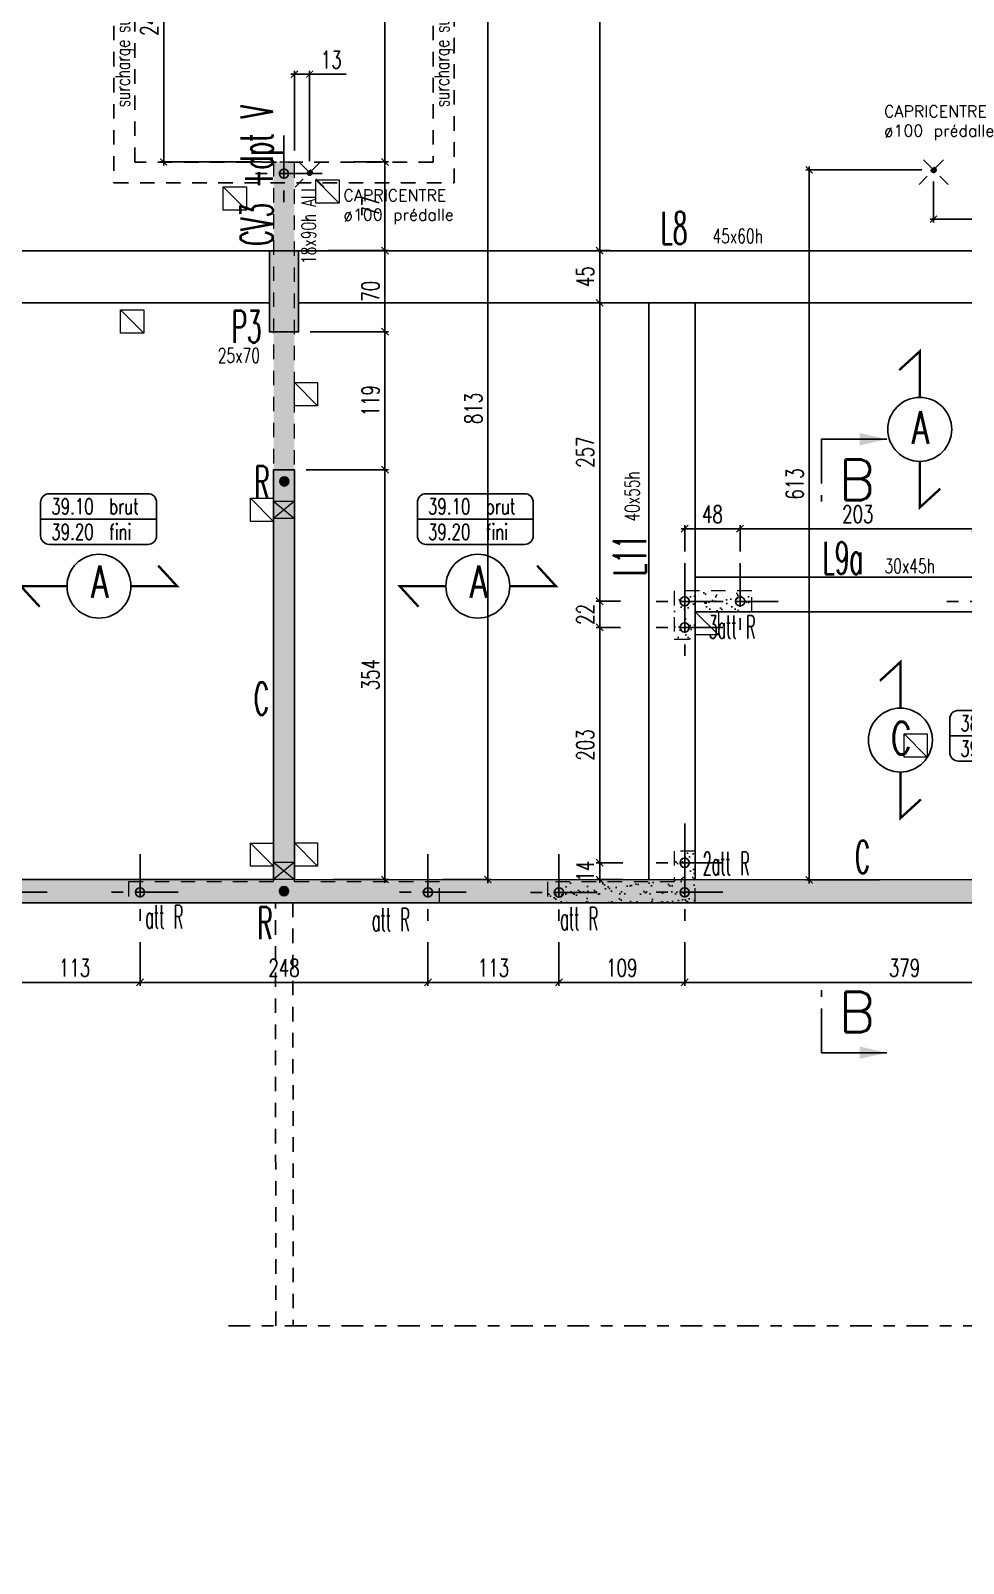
# Model space of a CAD drawing. Extents: x 308 to 787, y -199 to -146.
# Drawn here: x 329.46 to 337.51, y -183.37 to -170.14 of the extents above; entities that cross this region are included whole.
import ezdxf
from ezdxf.enums import TextEntityAlignment as Align

# ---------------------------------------------------------------- set-up
doc = ezdxf.new("R2010")
doc.units = 0
doc.header["$LTSCALE"] = 0.5
doc.header["$MEASUREMENT"] = 0
for name, pattern in [('AXES2', [1.125, 0.75, -0.125, 0.125, -0.125]), ('CACHE', [0.375, 0.25, -0.125]), ('CONTINU', [0]), ('DISCONTINU2', [0.375, 0.25, -0.125])]:
    doc.linetypes.add(name, pattern=pattern)
doc.layers.get('0').update_dxf_attribs({"linetype": 'CONTINUOUS'})
doc.layers.get('DEFPOINTS').update_dxf_attribs({"linetype": 'CONTINUOUS'})
doc.layers.add('00 - RESERVATIONS SPEC Plombier', color=90, linetype='CONTINUOUS', lineweight=20)
for name, color, linetype in [('1_AJSA_vue2', 13, 'CONTINUOUS'), ('_ SERTI RESERVATION', 210, 'CACHE'), ('AXES', 6, 'AXES2'), ('COTATION', 7, 'CONTINUOUS'), ('ELFOATTR', 7, 'CONTINUOUS'), ('HABILLAGE', 7, 'CONTINUOUS'), ('MURS', 3, 'CONTINUOUS'), ('PLANCHER', 7, 'CONTINUOUS'), ('POCHAGE', 254, 'CONTINUOUS'), ('POTEAUX', 1, 'CONTINUOUS'), ('POUTRES', 2, 'CONTINUOUS'), ('RAID', 1, 'CONTINUOUS'), ('RDC', 7, 'DISCONTINU2'), ('REP-COUPES', 5, 'CONTINUOUS'), ('REPERAGE', 4, 'CONTINUOUS'), ('REPERE-CHAI', 4, 'CONTINUOUS'), ('REPERE-POT', 4, 'CONTINUOUS'), ('REPERE-POUT', 4, 'CONTINUOUS'), ('REPERE-RAID', 4, 'CONTINUOUS'), ('TPFI cloisonsSAAD', 4, 'CONTINUOUS')]:
    doc.layers.add(name, color=color, linetype=linetype)
doc.styles.add('ROMANS8', font='romans.shx', dxfattribs={"width": 0.7})
doc.styles.get("Standard").update_dxf_attribs({"font": 'txt.shx'})
doc.dimstyles.new('COT50 cm', dxfattribs={"dimtxt": 0.15, "dimasz": 0.06, "dimexe": 0.03, "dimexo": 0.1, "dimgap": 0.05, "dimtad": 1, "dimdec": 0, "dimlfac": 100, "dimzin": 0, "dimdsep": 46, "dimtxsty": 'ROMANS8', "dimblk1": 'OBLIQUE', "dimblk2": 'OBLIQUE', "dimsah": 1, "dimcen": 0.03, "dimdle": 0.03, "dimclrt": 1, "dimadec": 0, "dimazin": 0, "dimtfac": 1, "dimtdec": 0, "dimtmove": 0, "dimatfit": 3, "dimfxl": 0, "dimtolj": 1, "dimtzin": 0, "dimlwd": -1, "dimlwe": -1, "dimarcsym": 0})
pattern_1 = [(37.5, (-513.79323, 160.44126), (-0.004409535, 0.134877664), [0, -0.1064, 0, -0.119, 0, -0.11375]), (7.5, (-513.79323, 160.44126), (0.12388437, 0.197550225), [0, -0.0574, 0, -0.0959, 0, -0.03675]), (327.5, (-513.87933, 160.44126), (0.21798993, 0.000396134), [0, -0.035, 0, -0.126, 0, -0.1645]), (317.5, (-513.87933, 160.44126), (0.21042886, 0.06143729), [0, -0.0175, 0, -0.0826, 0, -0.0945])]

# ---------------------------------------------------------------- blocks, each defined once
blk = doc.blocks.new('139')
at = {"layer": 'HABILLAGE', "color": 7}
blk.add_line((-0.665, 0), (0.665, 0), dxfattribs=at)
at = {"layer": 'HABILLAGE'}
blk.add_lwpolyline([(-0.565, -0.291), (0.565, -0.291, 0.414214), (0.665, -0.191), (0.665, 0.191, 0.414214), (0.565, 0.291), (-0.565, 0.291, 0.414214), (-0.665, 0.191), (-0.665, -0.191, 0.414214)], format="xyb", close=True, dxfattribs=at)
at = {"layer": 'HABILLAGE', "color": 1, "width": 0.7}
for s, p in [('brut', (0.121, 0.054)), ('fini', (0.121, -0.237))]:
    blk.add_text(s, height=0.18, dxfattribs=at).set_placement(p)
for tag, p in [('NIVBRUT', (-0.543, 0.054)), ('NIVFINI', (-0.543, -0.237))]:
    blk.add_attdef(tag, p, '', height=0.18, dxfattribs=at)
blk = doc.blocks.new('_Oblique')
at = {"layer": 'COTATION', "color": 0, "lineweight": -2}
blk.add_line((-0.5, -0.5), (0.5, 0.5), dxfattribs=at)
blk = doc.blocks.new('*D188')
at = {"layer": 'COTATION', "color": 0, "transparency": 16777216}
for p, q in [((331.836, -173.931), (332.547, -173.931)), ((332.517, -177.496), (332.517, -173.901)), ((332.069, -177.466), (332.547, -177.466))]:
    blk.add_line(p, q, dxfattribs=at)
at = {"layer": 'DEFPOINTS', "color": 0, "transparency": 16777216}
for p in [(331.736, -173.931), (332.517, -173.931), (331.969, -177.466)]:
    blk.add_point(p, dxfattribs=at)
at = {"layer": 'COTATION', "color": 0, "transparency": 16777216, "xscale": 0.06, "yscale": 0.06, "zscale": 0.06}
for p, rotation in [((332.517, -173.931), 90), ((332.517, -177.466), 270)]:
    blk.add_blockref('_Oblique', p, dxfattribs=dict(at, rotation=rotation))
at = {"layer": 'COTATION', "color": 1, "transparency": 16777216, "insert": (332.392, -175.699), "char_height": 0.15, "attachment_point": 5, "rotation": 90, "style": 'ROMANS8'}
blk.add_mtext('\\A1;354', dxfattribs=at)
blk = doc.blocks.new('*D189')
at = {"layer": 'COTATION', "color": 0, "transparency": 16777216}
for p, q in [((331.871, -172.741), (332.547, -172.741)), ((332.517, -173.961), (332.517, -172.711)), ((331.836, -173.931), (332.547, -173.931))]:
    blk.add_line(p, q, dxfattribs=at)
at = {"layer": 'DEFPOINTS', "color": 0, "transparency": 16777216}
for p in [(331.771, -172.741), (332.517, -172.741), (331.736, -173.931)]:
    blk.add_point(p, dxfattribs=at)
at = {"layer": 'COTATION', "color": 0, "transparency": 16777216, "xscale": 0.06, "yscale": 0.06, "zscale": 0.06}
for p, rotation in [((332.517, -172.741), 90), ((332.517, -173.931), 270)]:
    blk.add_blockref('_Oblique', p, dxfattribs=dict(at, rotation=rotation))
at = {"layer": 'COTATION', "color": 1, "transparency": 16777216, "insert": (332.392, -173.336), "char_height": 0.15, "attachment_point": 5, "rotation": 90, "style": 'ROMANS8'}
blk.add_mtext('\\A1;119', dxfattribs=at)
blk = doc.blocks.new('*D190')
at = {"layer": 'COTATION', "color": 0, "transparency": 16777216}
for p, q in [((332.517, -172.771), (332.517, -172.011)), ((332.026, -172.041), (332.547, -172.041)), ((331.871, -172.741), (332.547, -172.741))]:
    blk.add_line(p, q, dxfattribs=at)
at = {"layer": 'DEFPOINTS', "color": 0, "transparency": 16777216}
for p in [(331.926, -172.041), (332.517, -172.041), (331.771, -172.741)]:
    blk.add_point(p, dxfattribs=at)
at = {"layer": 'COTATION', "color": 0, "transparency": 16777216, "xscale": 0.06, "yscale": 0.06, "zscale": 0.06}
for p, rotation in [((332.517, -172.041), 90), ((332.517, -172.741), 270)]:
    blk.add_blockref('_Oblique', p, dxfattribs=dict(at, rotation=rotation))
at = {"layer": 'COTATION', "color": 1, "transparency": 16777216, "insert": (332.392, -172.391), "char_height": 0.15, "attachment_point": 5, "rotation": 90, "style": 'ROMANS8'}
blk.add_mtext('\\A1;70', dxfattribs=at)
blk = doc.blocks.new('*D191')
at = {"layer": 'COTATION', "color": 0, "transparency": 16777216}
for p, q in [((332.249, -171.276), (332.547, -171.276)), ((332.517, -172.071), (332.517, -171.246)), ((332.026, -172.041), (332.547, -172.041))]:
    blk.add_line(p, q, dxfattribs=at)
at = {"layer": 'DEFPOINTS', "color": 0, "transparency": 16777216}
for p in [(332.149, -171.276), (332.517, -171.276), (331.926, -172.041)]:
    blk.add_point(p, dxfattribs=at)
at = {"layer": 'COTATION', "color": 0, "transparency": 16777216, "xscale": 0.06, "yscale": 0.06, "zscale": 0.06}
for p, rotation in [((332.517, -171.276), 90), ((332.517, -172.041), 270)]:
    blk.add_blockref('_Oblique', p, dxfattribs=dict(at, rotation=rotation))
at = {"layer": 'COTATION', "color": 1, "transparency": 16777216, "insert": (332.392, -171.659), "char_height": 0.15, "attachment_point": 5, "rotation": 90, "style": 'ROMANS8'}
blk.add_mtext('\\A1;77', dxfattribs=at)
blk = doc.blocks.new('*D192')
at = {"layer": 'COTATION', "color": 0, "transparency": 16777216}
for p, q in [((331.867, -166.141), (332.547, -166.141)), ((332.517, -171.306), (332.517, -166.111)), ((332.249, -171.276), (332.547, -171.276))]:
    blk.add_line(p, q, dxfattribs=at)
at = {"layer": 'DEFPOINTS', "color": 0, "transparency": 16777216}
for p in [(331.767, -166.141), (332.517, -166.141), (332.149, -171.276)]:
    blk.add_point(p, dxfattribs=at)
at = {"layer": 'COTATION', "color": 0, "transparency": 16777216, "xscale": 0.06, "yscale": 0.06, "zscale": 0.06}
for p, rotation in [((332.517, -166.141), 90), ((332.517, -171.276), 270)]:
    blk.add_blockref('_Oblique', p, dxfattribs=dict(at, rotation=rotation))
at = {"layer": 'COTATION', "color": 1, "transparency": 16777216, "insert": (332.392, -168.709), "char_height": 0.15, "attachment_point": 5, "rotation": 90, "style": 'ROMANS8'}
blk.add_mtext('\\A1;513', dxfattribs=at)
blk = doc.blocks.new('*D193')
at = {"layer": 'COTATION', "color": 0, "transparency": 16777216}
for p, q in [((334.37, -177.496), (334.37, -177.291)), ((334.569, -177.321), (334.34, -177.321)), ((334.569, -177.466), (334.34, -177.466))]:
    blk.add_line(p, q, dxfattribs=at)
at = {"layer": 'DEFPOINTS', "color": 0, "transparency": 16777216}
for p in [(334.37, -177.321), (334.669, -177.321), (334.669, -177.466)]:
    blk.add_point(p, dxfattribs=at)
at = {"layer": 'COTATION', "color": 0, "transparency": 16777216, "xscale": 0.06, "yscale": 0.06, "zscale": 0.06}
for p, rotation in [((334.37, -177.321), 90), ((334.37, -177.466), 270)]:
    blk.add_blockref('_Oblique', p, dxfattribs=dict(at, rotation=rotation))
at = {"layer": 'COTATION', "color": 1, "transparency": 16777216, "insert": (334.245, -177.394), "char_height": 0.15, "attachment_point": 5, "rotation": 90, "style": 'ROMANS8'}
blk.add_mtext('\\A1;14', dxfattribs=at)
blk = doc.blocks.new('*D194')
at = {"layer": 'COTATION', "color": 0, "transparency": 16777216}
for p, q in [((334.549, -175.291), (334.34, -175.291)), ((334.37, -177.351), (334.37, -175.261)), ((334.569, -177.321), (334.34, -177.321))]:
    blk.add_line(p, q, dxfattribs=at)
at = {"layer": 'DEFPOINTS', "color": 0, "transparency": 16777216}
for p in [(334.37, -175.291), (334.649, -175.291), (334.669, -177.321)]:
    blk.add_point(p, dxfattribs=at)
at = {"layer": 'COTATION', "color": 0, "transparency": 16777216, "xscale": 0.06, "yscale": 0.06, "zscale": 0.06}
for p, rotation in [((334.37, -175.291), 90), ((334.37, -177.321), 270)]:
    blk.add_blockref('_Oblique', p, dxfattribs=dict(at, rotation=rotation))
at = {"layer": 'COTATION', "color": 1, "transparency": 16777216, "insert": (334.245, -176.306), "char_height": 0.15, "attachment_point": 5, "rotation": 90, "style": 'ROMANS8'}
blk.add_mtext('\\A1;203', dxfattribs=at)
blk = doc.blocks.new('*D195')
at = {"layer": 'COTATION', "color": 0, "transparency": 16777216}
for p, q in [((334.37, -175.321), (334.37, -175.036)), ((334.55, -175.066), (334.34, -175.066)), ((334.549, -175.291), (334.34, -175.291))]:
    blk.add_line(p, q, dxfattribs=at)
at = {"layer": 'DEFPOINTS', "color": 0, "transparency": 16777216}
for p in [(334.37, -175.066), (334.65, -175.066), (334.649, -175.291)]:
    blk.add_point(p, dxfattribs=at)
at = {"layer": 'COTATION', "color": 0, "transparency": 16777216, "xscale": 0.06, "yscale": 0.06, "zscale": 0.06}
for p, rotation in [((334.37, -175.066), 90), ((334.37, -175.291), 270)]:
    blk.add_blockref('_Oblique', p, dxfattribs=dict(at, rotation=rotation))
at = {"layer": 'COTATION', "color": 1, "transparency": 16777216, "insert": (334.245, -175.179), "char_height": 0.15, "attachment_point": 5, "rotation": 90, "style": 'ROMANS8'}
blk.add_mtext('\\A1;22', dxfattribs=at)
blk = doc.blocks.new('*D196')
at = {"layer": 'COTATION', "color": 0, "transparency": 16777216}
for p, q in [((334.456, -172.491), (334.34, -172.491)), ((334.37, -175.096), (334.37, -172.461)), ((334.55, -175.066), (334.34, -175.066))]:
    blk.add_line(p, q, dxfattribs=at)
at = {"layer": 'DEFPOINTS', "color": 0, "transparency": 16777216}
for p in [(334.37, -172.491), (334.556, -172.491), (334.65, -175.066)]:
    blk.add_point(p, dxfattribs=at)
at = {"layer": 'COTATION', "color": 0, "transparency": 16777216, "xscale": 0.06, "yscale": 0.06, "zscale": 0.06}
for p, rotation in [((334.37, -172.491), 90), ((334.37, -175.066), 270)]:
    blk.add_blockref('_Oblique', p, dxfattribs=dict(at, rotation=rotation))
at = {"layer": 'COTATION', "color": 1, "transparency": 16777216, "insert": (334.245, -173.779), "char_height": 0.15, "attachment_point": 5, "rotation": 90, "style": 'ROMANS8'}
blk.add_mtext('\\A1;257', dxfattribs=at)
blk = doc.blocks.new('*D197')
at = {"layer": 'COTATION', "color": 0, "transparency": 16777216}
for p, q in [((334.37, -172.521), (334.37, -172.011)), ((334.456, -172.041), (334.34, -172.041)), ((334.456, -172.491), (334.34, -172.491))]:
    blk.add_line(p, q, dxfattribs=at)
at = {"layer": 'DEFPOINTS', "color": 0, "transparency": 16777216}
for p in [(334.37, -172.041), (334.556, -172.041), (334.556, -172.491)]:
    blk.add_point(p, dxfattribs=at)
at = {"layer": 'COTATION', "color": 0, "transparency": 16777216, "xscale": 0.06, "yscale": 0.06, "zscale": 0.06}
for p, rotation in [((334.37, -172.041), 90), ((334.37, -172.491), 270)]:
    blk.add_blockref('_Oblique', p, dxfattribs=dict(at, rotation=rotation))
at = {"layer": 'COTATION', "color": 1, "transparency": 16777216, "insert": (334.245, -172.266), "char_height": 0.15, "attachment_point": 5, "rotation": 90, "style": 'ROMANS8'}
blk.add_mtext('\\A1;45', dxfattribs=at)
blk = doc.blocks.new('*D198')
at = {"layer": 'COTATION', "color": 0, "transparency": 16777216}
for p, q in [((334.635, -166.141), (334.34, -166.141)), ((334.37, -172.071), (334.37, -166.111)), ((334.456, -172.041), (334.34, -172.041))]:
    blk.add_line(p, q, dxfattribs=at)
at = {"layer": 'DEFPOINTS', "color": 0, "transparency": 16777216}
for p in [(334.37, -166.141), (334.735, -166.141), (334.556, -172.041)]:
    blk.add_point(p, dxfattribs=at)
at = {"layer": 'COTATION', "color": 0, "transparency": 16777216, "xscale": 0.06, "yscale": 0.06, "zscale": 0.06}
for p, rotation in [((334.37, -166.141), 90), ((334.37, -172.041), 270)]:
    blk.add_blockref('_Oblique', p, dxfattribs=dict(at, rotation=rotation))
at = {"layer": 'COTATION', "color": 1, "transparency": 16777216, "insert": (334.245, -169.091), "char_height": 0.15, "attachment_point": 5, "rotation": 90, "style": 'ROMANS8'}
blk.add_mtext('\\A1;590', dxfattribs=at)
blk = doc.blocks.new('*D202')
at = {"layer": 'COTATION', "color": 0, "transparency": 16777216}
for p, q in [((335.073, -174.44), (335.611, -174.44)), ((335.103, -174.637), (335.103, -174.41)), ((335.581, -174.637), (335.581, -174.41))]:
    blk.add_line(p, q, dxfattribs=at)
at = {"layer": 'DEFPOINTS', "color": 0, "transparency": 16777216}
for p in [(335.581, -174.44), (335.103, -174.737), (335.581, -174.737)]:
    blk.add_point(p, dxfattribs=at)
at = {"layer": 'COTATION', "color": 0, "transparency": 16777216, "xscale": 0.06, "yscale": 0.06, "zscale": 0.06, "rotation": 180}
blk.add_blockref('_Oblique', (335.103, -174.44), dxfattribs=at)
at = {"layer": 'COTATION', "color": 0, "transparency": 16777216, "xscale": 0.06, "yscale": 0.06, "zscale": 0.06}
blk.add_blockref('_Oblique', (335.581, -174.44), dxfattribs=at)
at = {"layer": 'COTATION', "color": 1, "transparency": 16777216, "insert": (335.342, -174.315), "char_height": 0.15, "attachment_point": 5, "style": 'ROMANS8'}
blk.add_mtext('\\A1;48', dxfattribs=at)
blk = doc.blocks.new('*D203')
at = {"layer": 'COTATION', "color": 0, "transparency": 16777216}
for p, q in [((335.551, -174.44), (337.641, -174.44)), ((335.581, -174.637), (335.581, -174.41)), ((337.611, -174.637), (337.611, -174.41))]:
    blk.add_line(p, q, dxfattribs=at)
at = {"layer": 'DEFPOINTS', "color": 0, "transparency": 16777216}
for p in [(337.611, -174.44), (335.581, -174.737), (337.611, -174.737)]:
    blk.add_point(p, dxfattribs=at)
at = {"layer": 'COTATION', "color": 0, "transparency": 16777216, "xscale": 0.06, "yscale": 0.06, "zscale": 0.06, "rotation": 180}
blk.add_blockref('_Oblique', (335.581, -174.44), dxfattribs=at)
at = {"layer": 'COTATION', "color": 0, "transparency": 16777216, "xscale": 0.06, "yscale": 0.06, "zscale": 0.06}
blk.add_blockref('_Oblique', (337.611, -174.44), dxfattribs=at)
at = {"layer": 'COTATION', "color": 1, "transparency": 16777216, "insert": (336.596, -174.315), "char_height": 0.15, "attachment_point": 5, "style": 'ROMANS8'}
blk.add_mtext('\\A1;203', dxfattribs=at)
blk = doc.blocks.new('*D618')
at = {"layer": 'COTATION', "color": 0, "transparency": 16777216}
for p, q in [((329.274, -178.005), (329.274, -178.383)), ((330.404, -178.005), (330.404, -178.383)), ((329.244, -178.353), (330.434, -178.353))]:
    blk.add_line(p, q, dxfattribs=at)
at = {"layer": 'DEFPOINTS', "color": 0, "transparency": 16777216}
for p in [(329.274, -177.905), (330.404, -177.905), (330.404, -178.353)]:
    blk.add_point(p, dxfattribs=at)
at = {"layer": 'COTATION', "color": 0, "transparency": 16777216, "xscale": 0.06, "yscale": 0.06, "zscale": 0.06, "rotation": 180}
blk.add_blockref('_Oblique', (329.274, -178.353), dxfattribs=at)
at = {"layer": 'COTATION', "color": 0, "transparency": 16777216, "xscale": 0.06, "yscale": 0.06, "zscale": 0.06}
blk.add_blockref('_Oblique', (330.404, -178.353), dxfattribs=at)
at = {"layer": 'COTATION', "color": 1, "transparency": 16777216, "insert": (329.839, -178.228), "char_height": 0.15, "attachment_point": 5, "style": 'ROMANS8'}
blk.add_mtext('\\A1;113', dxfattribs=at)
blk = doc.blocks.new('*D619')
at = {"layer": 'COTATION', "color": 0, "transparency": 16777216}
for p, q in [((330.404, -178.005), (330.404, -178.383)), ((332.888, -178.005), (332.888, -178.383)), ((330.374, -178.353), (332.918, -178.353))]:
    blk.add_line(p, q, dxfattribs=at)
at = {"layer": 'DEFPOINTS', "color": 0, "transparency": 16777216}
for p in [(330.404, -177.905), (332.888, -177.905), (332.888, -178.353)]:
    blk.add_point(p, dxfattribs=at)
at = {"layer": 'COTATION', "color": 0, "transparency": 16777216, "xscale": 0.06, "yscale": 0.06, "zscale": 0.06, "rotation": 180}
blk.add_blockref('_Oblique', (330.404, -178.353), dxfattribs=at)
at = {"layer": 'COTATION', "color": 0, "transparency": 16777216, "xscale": 0.06, "yscale": 0.06, "zscale": 0.06}
blk.add_blockref('_Oblique', (332.888, -178.353), dxfattribs=at)
at = {"layer": 'COTATION', "color": 1, "transparency": 16777216, "insert": (331.646, -178.228), "char_height": 0.15, "attachment_point": 5, "style": 'ROMANS8'}
blk.add_mtext('\\A1;248', dxfattribs=at)
blk = doc.blocks.new('*D620')
at = {"layer": 'COTATION', "color": 0, "transparency": 16777216}
for p, q in [((332.888, -178.005), (332.888, -178.383)), ((334.018, -178.005), (334.018, -178.383)), ((332.858, -178.353), (334.048, -178.353))]:
    blk.add_line(p, q, dxfattribs=at)
at = {"layer": 'DEFPOINTS', "color": 0, "transparency": 16777216}
for p in [(332.888, -177.905), (334.018, -177.905), (334.018, -178.353)]:
    blk.add_point(p, dxfattribs=at)
at = {"layer": 'COTATION', "color": 0, "transparency": 16777216, "xscale": 0.06, "yscale": 0.06, "zscale": 0.06, "rotation": 180}
blk.add_blockref('_Oblique', (332.888, -178.353), dxfattribs=at)
at = {"layer": 'COTATION', "color": 0, "transparency": 16777216, "xscale": 0.06, "yscale": 0.06, "zscale": 0.06}
blk.add_blockref('_Oblique', (334.018, -178.353), dxfattribs=at)
at = {"layer": 'COTATION', "color": 1, "transparency": 16777216, "insert": (333.453, -178.228), "char_height": 0.15, "attachment_point": 5, "style": 'ROMANS8'}
blk.add_mtext('\\A1;113', dxfattribs=at)
blk = doc.blocks.new('*D621')
at = {"layer": 'COTATION', "color": 0, "transparency": 16777216}
for p, q in [((334.018, -178.005), (334.018, -178.383)), ((335.103, -178.005), (335.103, -178.383)), ((333.988, -178.353), (335.133, -178.353))]:
    blk.add_line(p, q, dxfattribs=at)
at = {"layer": 'DEFPOINTS', "color": 0, "transparency": 16777216}
for p in [(334.018, -177.905), (335.103, -177.905), (335.103, -178.353)]:
    blk.add_point(p, dxfattribs=at)
at = {"layer": 'COTATION', "color": 0, "transparency": 16777216, "xscale": 0.06, "yscale": 0.06, "zscale": 0.06, "rotation": 180}
blk.add_blockref('_Oblique', (334.018, -178.353), dxfattribs=at)
at = {"layer": 'COTATION', "color": 0, "transparency": 16777216, "xscale": 0.06, "yscale": 0.06, "zscale": 0.06}
blk.add_blockref('_Oblique', (335.103, -178.353), dxfattribs=at)
at = {"layer": 'COTATION', "color": 1, "transparency": 16777216, "insert": (334.56, -178.228), "char_height": 0.15, "attachment_point": 5, "style": 'ROMANS8'}
blk.add_mtext('\\A1;109', dxfattribs=at)
blk = doc.blocks.new('*D622')
at = {"layer": 'COTATION', "color": 0, "transparency": 16777216}
for p, q in [((338.896, -177.766), (338.896, -178.383)), ((335.103, -178.005), (335.103, -178.383)), ((335.073, -178.353), (338.926, -178.353))]:
    blk.add_line(p, q, dxfattribs=at)
at = {"layer": 'DEFPOINTS', "color": 0, "transparency": 16777216}
for p in [(338.896, -177.666), (335.103, -177.905), (338.896, -178.353)]:
    blk.add_point(p, dxfattribs=at)
at = {"layer": 'COTATION', "color": 0, "transparency": 16777216, "xscale": 0.06, "yscale": 0.06, "zscale": 0.06, "rotation": 180}
blk.add_blockref('_Oblique', (335.103, -178.353), dxfattribs=at)
at = {"layer": 'COTATION', "color": 0, "transparency": 16777216, "xscale": 0.06, "yscale": 0.06, "zscale": 0.06}
blk.add_blockref('_Oblique', (338.896, -178.353), dxfattribs=at)
at = {"layer": 'COTATION', "color": 1, "transparency": 16777216, "insert": (336.999, -178.228), "char_height": 0.15, "attachment_point": 5, "style": 'ROMANS8'}
blk.add_mtext('\\A1;379', dxfattribs=at)
blk = doc.blocks.new('A$C6B096A38')
at = {"layer": 'POCHAGE'}
h = blk.add_hatch(dxfattribs=at)
h.set_pattern_fill('AR-SAND', color=0, scale=0.07)
h.set_pattern_definition(pattern_1)
h.paths.add_polyline_path([(-13.108, -17.045), (-14.36, -17.045), (-14.36, -10.835), (-14.54, -10.835), (-14.54, -17.045), (-15.792, -17.045), (-15.792, -17.225), (-13.108, -17.225)])
h = blk.add_hatch(dxfattribs=at)
h.set_pattern_fill('AR-SAND', color=0, scale=0.07)
h.set_pattern_definition(pattern_1)
h.paths.add_polyline_path([(-10.415, -14.535), (-11.083, -14.535), (-11.083, -14.95), (-10.903, -14.95), (-10.903, -14.715), (-10.415, -14.715)])
h = blk.add_hatch(dxfattribs=at)
h.set_pattern_fill('AR-SAND', color=0, scale=0.07)
h.set_pattern_definition(pattern_1)
h.paths.add_polyline_path([(-10.903, -16.78), (-11.083, -16.78), (-11.083, -17.046), (-12.178, -17.046), (-12.178, -17.225), (-10.903, -17.225)])
at = {"layer": 'AXES', "color": 1}
for p, q in [((-14.45, -10.606), (-14.45, -11.264)), ((-14.121, -10.935), (-14.779, -10.935)), ((-10.993, -14.296), (-10.993, -14.954)), ((-10.515, -14.296), (-10.515, -14.954)), ((-10.993, -14.521), (-10.993, -15.179)), ((-10.664, -14.625), (-11.322, -14.625)), ((-10.186, -14.625), (-10.844, -14.625)), ((-8.156, -14.625), (-8.814, -14.625)), ((-10.664, -14.85), (-11.322, -14.85)), ((-10.993, -16.541), (-10.993, -17.199)), ((-15.692, -16.806), (-15.692, -17.464)), ((-13.208, -16.806), (-13.208, -17.464)), ((-12.078, -16.807), (-12.078, -17.465)), ((-10.664, -16.88), (-11.322, -16.88)), ((-10.993, -16.806), (-10.993, -17.464)), ((-16.493, -17.135), (-17.151, -17.135)), ((-15.363, -17.135), (-16.021, -17.135)), ((-12.879, -17.135), (-13.537, -17.135)), ((-11.749, -17.136), (-12.407, -17.136)), ((-10.664, -17.135), (-11.322, -17.135))]:
    blk.add_line(p, q, dxfattribs=at)
at = {"layer": 'RAID'}
for centre in [(-14.45, -10.935), (-10.993, -14.625), (-10.515, -14.625), (-10.993, -14.85), (-10.993, -16.88), (-15.692, -17.135), (-13.208, -17.135), (-12.078, -17.136), (-10.993, -17.135)]:
    blk.add_circle(centre, 0.04, dxfattribs=at)
at = {"layer": 'RDC', "linetype": 'CACHE', "lineweight": 15}
for points in [[(-14.54, -17.045), (-15.792, -17.045), (-15.792, -17.225), (-13.108, -17.225), (-13.108, -17.045), (-14.36, -17.045), (-14.36, -10.835), (-14.54, -10.835)], [(-11.083, -14.535), (-11.083, -14.95), (-10.903, -14.95), (-10.903, -14.715), (-10.415, -14.715), (-10.415, -14.535)], [(-11.083, -17.046), (-12.178, -17.046), (-12.178, -17.225), (-10.903, -17.225), (-10.903, -16.78), (-11.083, -16.78)]]:
    blk.add_lwpolyline(points, close=True, dxfattribs=at)
blk = doc.blocks.new('Ldouille')
h = blk.add_hatch(color=256)
h.dxf.hatch_style = 1
h.paths.add_polyline_path([(8.8, 0, 1), (-8.8, 0, 1)])
for p, q in [((-50, 50), (50, -50)), ((50, 50), (-50, -50))]:
    blk.add_line(p, q)
blk.add_circle((0, 0), 8.82)
at = {"layer": 'ELFOATTR', "flags": 11}
for tag, p in [('LUM', (45.3, -4.4, 0)), ('NOM', (45.3, -21.2, 0))]:
    blk.add_attdef(tag, p, '', height=10, dxfattribs=at)
blk = doc.blocks.new('_ArchTick')
at = {"color": 0, "linetype": 'ByBlock', "const_width": 0.15}
blk.add_lwpolyline([(-0.5, -0.5), (0.5, 0.5)], dxfattribs=at)
blk = doc.blocks.new('*D1035')
at = {"layer": '_ SERTI RESERVATION', "color": 0, "linetype": 'CONTINU', "transparency": 16777216}
for p, q in [((331.706, -170.519), (331.867, -170.519)), ((331.736, -171.176), (331.736, -170.489)), ((331.867, -171.268), (331.867, -170.489)), ((331.867, -170.519), (332.182, -170.519))]:
    blk.add_line(p, q, dxfattribs=at)
at = {"layer": 'DEFPOINTS', "color": 0, "linetype": 'CONTINU', "transparency": 16777216}
for p in [(331.867, -170.519), (331.736, -171.276), (331.867, -171.368)]:
    blk.add_point(p, dxfattribs=at)
at = {"layer": '_ SERTI RESERVATION', "color": 0, "linetype": 'CONTINU', "transparency": 16777216, "xscale": 0.06, "yscale": 0.06, "zscale": 0.06, "rotation": 180}
blk.add_blockref('_ArchTick', (331.736, -170.519), dxfattribs=at)
at = {"layer": '_ SERTI RESERVATION', "color": 0, "linetype": 'CONTINU', "transparency": 16777216, "xscale": 0.06, "yscale": 0.06, "zscale": 0.06}
blk.add_blockref('_ArchTick', (331.867, -170.519), dxfattribs=at)
at = {"layer": '_ SERTI RESERVATION', "linetype": 'CONTINU', "transparency": 16777216, "insert": (332.054, -170.394), "char_height": 0.15, "attachment_point": 5, "style": 'ROMANS8'}
blk.add_mtext('\\A1;13', dxfattribs=at)
blk = doc.blocks.new('*D1036')
at = {"layer": '_ SERTI RESERVATION', "color": 0, "linetype": 'CONTINU', "transparency": 16777216}
for p, q in [((333.017, -169.34), (333.435, -169.34)), ((333.405, -169.31), (333.405, -177.497)), ((333.013, -177.467), (333.435, -177.467))]:
    blk.add_line(p, q, dxfattribs=at)
at = {"layer": 'DEFPOINTS', "color": 0, "linetype": 'CONTINU', "transparency": 16777216}
for p in [(332.917, -169.34), (332.913, -177.467), (333.405, -177.467)]:
    blk.add_point(p, dxfattribs=at)
at = {"layer": '_ SERTI RESERVATION', "color": 0, "linetype": 'CONTINU', "transparency": 16777216, "xscale": 0.06, "yscale": 0.06, "zscale": 0.06}
for p, rotation in [((333.405, -169.34), 90), ((333.405, -177.467), 270)]:
    blk.add_blockref('_ArchTick', p, dxfattribs=dict(at, rotation=rotation))
at = {"layer": '_ SERTI RESERVATION', "linetype": 'CONTINU', "transparency": 16777216, "insert": (333.28, -173.403), "char_height": 0.15, "attachment_point": 5, "rotation": 90, "style": 'ROMANS8'}
blk.add_mtext('\\A1;813', dxfattribs=at)
blk = doc.blocks.new('*D1042')
at = {"layer": '_ SERTI RESERVATION', "color": 0, "linetype": 'CONTINU', "transparency": 16777216}
for p, q in [((337.149, -171.344), (336.147, -171.344)), ((336.177, -171.314), (336.177, -177.499)), ((336.783, -177.469), (336.147, -177.469))]:
    blk.add_line(p, q, dxfattribs=at)
at = {"layer": 'DEFPOINTS', "color": 0, "linetype": 'CONTINU', "transparency": 16777216}
for p in [(337.249, -171.344), (336.177, -177.469), (336.883, -177.469)]:
    blk.add_point(p, dxfattribs=at)
at = {"layer": '_ SERTI RESERVATION', "color": 0, "linetype": 'CONTINU', "transparency": 16777216, "xscale": 0.06, "yscale": 0.06, "zscale": 0.06}
for p, rotation in [((336.177, -171.344), 90), ((336.177, -177.469), 270)]:
    blk.add_blockref('_ArchTick', p, dxfattribs=dict(at, rotation=rotation))
at = {"layer": '_ SERTI RESERVATION', "linetype": 'CONTINU', "transparency": 16777216, "insert": (336.052, -174.054), "char_height": 0.15, "attachment_point": 5, "rotation": 90, "style": 'ROMANS8'}
blk.add_mtext('\\A1;613', dxfattribs=at)
blk = doc.blocks.new('*D1043')
at = {"layer": '_ SERTI RESERVATION', "color": 0, "linetype": 'CONTINU', "transparency": 16777216}
for p, q in [((337.249, -171.444), (337.249, -171.799)), ((339.046, -171.769), (337.219, -171.769)), ((339.016, -171.769), (339.016, -171.799))]:
    blk.add_line(p, q, dxfattribs=at)
at = {"layer": 'DEFPOINTS', "color": 0, "linetype": 'CONTINU', "transparency": 16777216}
for p in [(337.249, -171.344), (339.016, -171.691), (337.249, -171.769)]:
    blk.add_point(p, dxfattribs=at)
at = {"layer": '_ SERTI RESERVATION', "color": 0, "linetype": 'CONTINU', "transparency": 16777216, "xscale": 0.06, "yscale": 0.06, "zscale": 0.06, "rotation": 180}
blk.add_blockref('_ArchTick', (337.249, -171.769), dxfattribs=at)
at = {"layer": '_ SERTI RESERVATION', "color": 0, "linetype": 'CONTINU', "transparency": 16777216, "xscale": 0.06, "yscale": 0.06, "zscale": 0.06}
blk.add_blockref('_ArchTick', (339.016, -171.769), dxfattribs=at)
at = {"layer": '_ SERTI RESERVATION', "linetype": 'CONTINU', "transparency": 16777216, "insert": (338.133, -171.644), "char_height": 0.15, "attachment_point": 5, "style": 'ROMANS8'}
blk.add_mtext('\\A1;177', dxfattribs=at)
blk = doc.blocks.new('*D1142')
at = {"layer": '_ SERTI RESERVATION', "color": 0, "linetype": 'CONTINU', "transparency": 16777216}
for p, q in [((328.877, -168.829), (330.638, -168.829)), ((330.608, -171.306), (330.608, -168.799)), ((331.456, -171.276), (330.578, -171.276))]:
    blk.add_line(p, q, dxfattribs=at)
at = {"layer": 'DEFPOINTS', "color": 0, "linetype": 'CONTINU', "transparency": 16777216}
for p in [(328.777, -168.829), (330.608, -168.829), (331.556, -171.276)]:
    blk.add_point(p, dxfattribs=at)
at = {"layer": '_ SERTI RESERVATION', "color": 0, "linetype": 'CONTINU', "transparency": 16777216, "xscale": 0.06, "yscale": 0.06, "zscale": 0.06}
for p, rotation in [((330.608, -168.829), 90), ((330.608, -171.276), 270)]:
    blk.add_blockref('_ArchTick', p, dxfattribs=dict(at, rotation=rotation))
at = {"layer": '_ SERTI RESERVATION', "linetype": 'CONTINU', "transparency": 16777216, "insert": (330.483, -170.052), "char_height": 0.15, "attachment_point": 5, "rotation": 90, "style": 'ROMANS8'}
blk.add_mtext('\\A1;245', dxfattribs=at)

msp = doc.modelspace()

# ---------------------------------------------------------------- hatches: boundary and pattern name
at = {"layer": 'POCHAGE'}
h = msp.add_hatch(color=256, dxfattribs=at)
h.dxf.hatch_style = 1
h.paths.add_polyline_path([(338.8959, -177.4701), (331.7362, -177.4663), (331.7362, -173.9313), (331.5561, -173.9313), (331.5561, -177.4663), (324.3993, -177.4663), (324.3993, -177.6662), (338.8959, -177.6662)])
h.paths.add_polyline_path([(331.6862, -177.5663, -1), (331.6062, -177.5663, -1)], flags=16)
h.paths.add_polyline_path([(331.6091, -174.0313, -1), (331.6891, -174.0313, -1)], flags=16)
at = {"layer": 'POTEAUX'}
h = msp.add_hatch(color=256, dxfattribs=at)
h.dxf.hatch_style = 1
h.paths.add_polyline_path([(331.7712, -172.0414), (331.5212, -172.0414), (331.5212, -172.7414), (331.7712, -172.7414)])
at = {"layer": 'RAID'}
for points in [[(331.6091, -174.0313, 1), (331.6891, -174.0313, 1)], [(331.6062, -177.5663, -1), (331.6862, -177.5663, -1)]]:
    msp.add_hatch(color=256, dxfattribs=at).paths.add_polyline_path(points)

# ---------------------------------------------------------------- linework, layer by layer
at = {"layer": '00 - RESERVATIONS SPEC Plombier', "color": 100}
for p, q in [((331.1211, -171.4913), (331.3211, -171.6913)), ((331.9211, -171.4313), (332.1211, -171.6313)), ((330.2358, -172.5513), (330.4358, -172.7513)), ((331.7362, -173.1788), (331.9362, -173.3788)), ((331.3561, -174.1763), (331.5561, -174.3763)), ((331.5561, -174.2013), (331.7365, -174.3513)), ((331.7365, -174.2013), (331.5561, -174.3513)), ((335.193, -175.1563), (335.393, -175.3563)), ((336.9955, -176.2097), (337.1955, -176.4097)), ((331.3561, -177.1513), (331.5561, -177.3513)), ((331.7362, -177.1507), (331.9362, -177.3507)), ((331.5561, -177.3163), (331.7365, -177.4663)), ((331.7365, -177.3163), (331.5561, -177.4663))]:
    msp.add_line(p, q, dxfattribs=at)
for points in [[(331.1211, -171.4913), (331.3211, -171.4913), (331.3211, -171.6913), (331.1211, -171.6913)], [(331.9211, -171.4313), (332.1211, -171.4313), (332.1211, -171.6313), (331.9211, -171.6313)], [(330.2358, -172.5513), (330.4358, -172.5513), (330.4358, -172.7513), (330.2358, -172.7513)], [(331.7362, -173.1788), (331.9362, -173.1788), (331.9362, -173.3788), (331.7362, -173.3788)], [(331.3561, -174.1763), (331.5561, -174.1763), (331.5561, -174.3763), (331.3561, -174.3763)], [(331.5561, -174.2013), (331.7365, -174.2013), (331.7365, -174.3513), (331.5561, -174.3513)], [(335.193, -175.1563), (335.393, -175.1563), (335.393, -175.3563), (335.193, -175.3563)], [(336.9955, -176.2097), (337.1955, -176.2097), (337.1955, -176.4097), (336.9955, -176.4097)], [(331.3561, -177.1513), (331.5561, -177.1513), (331.5561, -177.3513), (331.3561, -177.3513)], [(331.7362, -177.1507), (331.9362, -177.1507), (331.9362, -177.3507), (331.7362, -177.3507)], [(331.5561, -177.3163), (331.7365, -177.3163), (331.7365, -177.4663), (331.5561, -177.4663)]]:
    msp.add_lwpolyline(points, close=True, dxfattribs=at)
at = {"layer": '1_AJSA_vue2', "linetype": 'CACHE'}
for points in [[(331.5751, -181.3169), (331.5726, -177.6648)], [(331.7226, -177.6648), (331.7251, -181.3169)]]:
    msp.add_lwpolyline(points, dxfattribs=at)
at = {"layer": 'AXES', "color": 6, "ltscale": 0.5}
msp.add_lwpolyline([(331.1666, -181.3169), (349.967, -181.3169), (349.967, -183.2637), (379.6608, -183.2637), (379.6608, -184.2668), (395.072, -184.2668), (395.072, -189.3563)], dxfattribs=at)
at = {"layer": 'MURS'}
msp.add_lwpolyline([(339.0159, -177.4701), (331.7362, -177.4663), (331.7362, -173.9313), (331.5561, -173.9313), (331.5561, -177.4663), (324.3012, -177.4663), (324.3019, -170.1005), (324.0996, -170.1005), (324.0994, -177.6662), (347.324, -177.6662), (347.324, -177.4662)], dxfattribs=at)
at = {"layer": 'PLANCHER', "color": 1, "const_width": 0.02}
for points in [[(337.1307, -173.3072), (337.1307, -172.9091), (336.9535, -173.0714)], [(337.1307, -173.8585), (337.1307, -174.2566), (337.3079, -174.0943)], [(330.3254, -174.9355), (330.7235, -174.9355), (330.5612, -174.7583)], [(333.5938, -174.9355), (333.9919, -174.9355), (333.8296, -174.7583)], [(329.7741, -174.9355), (329.376, -174.9355), (329.5383, -175.1127)], [(333.0425, -174.9355), (332.6444, -174.9355), (332.8067, -175.1127)], [(336.9634, -175.9878), (336.9634, -175.5897), (336.7862, -175.752)], [(336.9634, -176.5391), (336.9634, -176.9372), (337.1406, -176.7749)]]:
    msp.add_lwpolyline(points, dxfattribs=at)
at = {"layer": 'PLANCHER', "color": 1}
for centre in [(337.1307, -173.5828), (330.0497, -174.9355), (333.3182, -174.9355), (336.9634, -176.2634)]:
    msp.add_circle(centre, 0.2757, dxfattribs=at)
at = {"layer": 'POTEAUX'}
msp.add_lwpolyline([(331.7712, -172.0414), (331.5212, -172.0414), (331.5212, -172.7414), (331.7712, -172.7414)], close=True, dxfattribs=at)
at = {"layer": 'POUTRES'}
for p, q in [((331.5212, -172.0414), (324.2994, -172.0414)), ((339.0158, -172.0414), (331.7712, -172.0414)), ((331.5212, -172.4914), (324.2994, -172.4914)), ((339.0158, -172.4914), (331.7712, -172.4914)), ((334.793, -177.4663), (334.793, -172.4914)), ((335.193, -177.4663), (335.193, -172.4914)), ((339.0159, -174.8563), (335.193, -174.8563)), ((339.0159, -175.1563), (335.193, -175.1563))]:
    msp.add_line(p, q, dxfattribs=at)
at = {"layer": 'RAID'}
for centre in [(331.6491, -174.0313), (331.6462, -177.5663)]:
    msp.add_circle(centre, 0.04, dxfattribs=at)
at = {"layer": 'REP-COUPES'}
for p, q in [((336.2839, -174.1502), (336.2839, -174.2058)), ((336.2839, -178.4774), (336.2839, -178.4218))]:
    msp.add_line(p, q, dxfattribs=at)
for points in [[(336.8452, -173.667), (336.2839, -173.667), (336.2839, -174.0485)], [(336.8452, -178.9606), (336.2839, -178.9606), (336.2839, -178.579)]]:
    msp.add_lwpolyline(points, dxfattribs=at)
for points in [[(336.6114, -173.7217), (336.8452, -173.667), (336.6114, -173.6144)], [(336.6114, -178.9058), (336.8452, -178.9606), (336.6114, -179.0132)]]:
    msp.add_solid(points, dxfattribs=at)
at = {"layer": 'TPFI cloisonsSAAD', "linetype": 'CACHE'}
msp.add_lwpolyline([(324.2992, -164.9763), (327.8852, -164.9763), (327.8852, -167.1763), (330.1793, -167.1763), (330.1793, -171.4563), (333.1126, -171.4563), (333.1126, -167.1763), (339.0157, -167.1763), (339.0157, -166.9963), (332.403, -166.9963), (332.403, -167.1763), (332.9326, -167.1763), (332.9326, -171.2763), (330.3593, -171.2763), (330.3593, -167.1763), (330.8892, -167.1763), (330.8892, -166.9963), (330.3593, -166.9963), (330.3593, -165.6826), (330.1793, -165.6826), (330.1793, -166.9963), (328.0652, -166.9963), (328.0652, -164.7963), (324.299, -164.7963)], dxfattribs=at)

# ---------------------------------------------------------------- block references
at = {"layer": '_ SERTI RESERVATION', "xscale": -0.002500000019839044, "yscale": 0.002500000019839044, "zscale": 0.003999999999999999, "rotation": 180}
for p in [(337.2494, -171.3441), (331.8666, -171.3679)]:
    msp.add_blockref('Ldouille', p, dxfattribs=at)
at = {"layer": 'HABILLAGE', "color": 1, "xscale": 0.7521624, "yscale": 0.7521624, "zscale": 0.7521624}
for p, values in [((330.0469, -174.3562), {'NIVBRUT': '39.10', 'NIVFINI': '39.20'}), ((333.2965, -174.3562), {'NIVBRUT': '39.10', 'NIVFINI': '39.20'}), ((337.8889, -176.2258), {'NIVBRUT': '38.90', 'NIVFINI': '39.18'})]:
    msp.add_blockref('139', p, dxfattribs=at).add_auto_attribs(values)
at = {"layer": 'RDC'}
msp.add_blockref('A$C6B096A38', (346.0959, -160.4413), dxfattribs=at)

# ---------------------------------------------------------------- texts
at = {"layer": '_ SERTI RESERVATION', "linetype": 'ByBlock', "char_height": 0.1, "attachment_point": 1}
for insert in [(336.8224, -170.7889), (332.159, -171.5133)]:
    msp.add_mtext_dynamic_manual_height_columns('CAPRICENTRE\\Pø100 prédalle', width=1.472691, gutter_width=7.9227, heights=[0], dxfattribs=dict(at, insert=insert))
at = {"layer": 'PLANCHER', "color": 1, "width": 0.7}
for s, p in [('A', (337.1371, -173.5663)), ('A', (330.0575, -174.8967)), ('A', (333.3259, -174.8967)), ('C', (336.9698, -176.2469))]:
    msp.add_text(s, height=0.28, dxfattribs=at).set_placement(p, align=Align.MIDDLE)
at = {"layer": 'REP-COUPES', "style": 'ROMANS8'}
for p in [(336.4293, -174.1935), (336.4293, -178.7841)]:
    msp.add_text('B', height=0.35, dxfattribs=at).set_placement(p)
at = {"layer": 'REPERAGE', "color": 1, "style": 'ROMANS8', "width": 0.7}
for s, p in [('surcharge sur dalle 300kg/ml', (330.3165, -170.804)), ('surcharge sur dalle 300kg/ml', (333.0698, -170.804)), (' 18x90h ALL', (331.9207, -172.2162)), (' 40x55h', (334.7119, -174.4384))]:
    msp.add_text(s, height=0.125, rotation=90, dxfattribs=at).set_placement(p)
for s, p in [(' 45x60h', (335.2823, -171.9777)), (' 30x45h', (336.7668, -174.8243))]:
    msp.add_text(s, height=0.125, dxfattribs=at).set_placement(p)
at = {"layer": 'REPERE-CHAI', "color": 4, "width": 0.519}
for p in [(331.3855, -176.0454), (336.5713, -177.4114)]:
    msp.add_text('C', height=0.28, dxfattribs=at).set_placement(p)
at = {"layer": 'REPERE-POT', "color": 4, "width": 0.519}
msp.add_text('P3', height=0.28, dxfattribs=at).set_placement((331.1951, -172.8359))
at = {"layer": 'REPERE-POT', "color": 1, "style": 'ROMANS8', "width": 0.7}
msp.add_text('25x70', height=0.125, dxfattribs=at).set_placement((331.0749, -173.0073))
at = {"layer": 'REPERE-POUT', "width": 0.519}
for s, p in [('CV3 +dpt V', (331.551, -171.9976)), ('L11', (334.7693, -174.845))]:
    msp.add_text(s, height=0.28, rotation=90, dxfattribs=at).set_placement(p)
for s, p in [('L8', (334.8946, -171.9853)), ('L9a', (336.2921, -174.8318))]:
    msp.add_text(s, height=0.28, dxfattribs=at).set_placement(p)
at = {"layer": 'REPERE-RAID', "color": 4}
for s, height, width, p in [('R', 0.28, 0.519, (331.3891, -174.1783)), ('3att R', 0.2, 0.45, (335.3092, -175.3881)), ('2att R', 0.2, 0.45, (335.2587, -177.4277)), ('att R', 0.2, 0.45, (330.4498, -177.8885)), ('R', 0.28, 0.519, (331.415, -177.9817)), ('att R', 0.2, 0.45, (334.0296, -177.9037)), ('att R', 0.2, 0.45, (332.405, -177.9118))]:
    msp.add_text(s, height=height, dxfattribs=dict(at, width=width)).set_placement(p)

# ---------------------------------------------------------------- dimensions: what is measured, and where the dimension line sits
at = {"layer": '_ SERTI RESERVATION', "linetype": 'CONTINU'}
for base, p1, p2, picture, middle in [((330.6081, -168.8287), (331.5562, -171.2763), (328.7773, -168.8287), '*D1142', (330.4831, -170.0525)), ((333.4046, -177.4669), (332.9169, -169.3397), (332.9126, -177.4669), '*D1036', (333.2796, -173.4033))]:
    dim = msp.add_linear_dim(base=base, p1=p1, p2=p2, angle=90, dimstyle='COT50 cm', override={"dimblk": 'ArchTick', "dimsah": 0, "dimclrt": 256, "dimfxl": 3}, dxfattribs=at)
    dim.commit()
    dim.dimension.update_dxf_attribs({"geometry": picture, "text_midpoint": middle})
for base, p1, p2, picture, middle in [((331.8666, -170.5188), (331.7362, -171.2763), (331.8666, -171.3679), '*D1035', (332.0541, -170.3938)), ((337.2494, -171.7685), (339.0157, -171.6914), (337.2494, -171.3441), '*D1043', (338.1326, -171.6435))]:
    dim = msp.add_linear_dim(base=base, p1=p1, p2=p2, dimstyle='COT50 cm', override={"dimblk": 'ArchTick', "dimsah": 0, "dimclrt": 256, "dimfxl": 3}, dxfattribs=at)
    dim.commit()
    dim.dimension.update_dxf_attribs({"geometry": picture, "text_midpoint": middle})
dim = msp.add_linear_dim(base=(336.177, -177.4692), p1=(337.2494, -171.3441), p2=(336.8831, -177.4692), angle=90, dimstyle='COT50 cm', override={"dimblk": 'ArchTick', "dimsah": 0, "dimclrt": 256, "dimfxl": 3}, dxfattribs=at)
dim.commit()
dim.dimension.update_dxf_attribs({"geometry": '*D1042', "text_midpoint": (336.177, -174.0538), "dimtype": 160})
at = {"layer": 'COTATION'}
for base, p1, p2, picture, middle in [((332.51721, -166.1413), (332.1488, -171.27626), (331.76744, -166.1413), '*D192', (332.39221, -168.70878)), ((334.3701, -166.1413), (334.5557, -172.0414), (334.7349, -166.1413), '*D198', (334.2451, -169.0913)), ((332.5172, -171.2763), (331.9259, -172.0414), (332.1488, -171.2763), '*D191', (332.3922, -171.6588)), ((332.5172, -172.0414), (331.7712, -172.7414), (331.9259, -172.0414), '*D190', (332.3922, -172.3914)), ((334.3701, -172.0414), (334.5557, -172.4914), (334.5557, -172.0414), '*D197', (334.2451, -172.2664)), ((334.3701, -172.4914), (334.6498, -175.0663), (334.5557, -172.4914), '*D196', (334.2451, -173.7788)), ((332.5172, -172.7414), (331.7362, -173.9313), (331.7712, -172.7414), '*D189', (332.3922, -173.3363)), ((334.3701, -175.2913), (334.6686, -177.3213), (334.6495, -175.2913), '*D194', (334.2451, -176.3063))]:
    dim = msp.add_linear_dim(base=base, p1=p1, p2=p2, angle=90, dimstyle='COT50 cm', override={"dimtmove": 1}, dxfattribs=at)
    dim.commit()
    dim.dimension.update_dxf_attribs({"geometry": picture, "text_midpoint": middle})
dim = msp.add_linear_dim(base=(332.5172, -173.9313), p1=(331.969, -177.4664), p2=(331.7362, -173.9313), angle=90, dimstyle='COT50 cm', dxfattribs=at)
dim.commit()
dim.dimension.update_dxf_attribs({"geometry": '*D188', "text_midpoint": (332.3922, -175.6988)})
dim = msp.add_linear_dim(base=(335.5809, -174.44), p1=(335.103, -174.7374), p2=(335.5809, -174.7374), dimstyle='COT50 cm', dxfattribs=at)
dim.commit()
dim.dimension.update_dxf_attribs({"geometry": '*D202', "text_midpoint": (335.3419, -174.315)})
for base, p1, p2, picture, middle in [((337.6108, -174.44), (335.5809, -174.7374), (337.6108, -174.7374), '*D203', (336.5958, -174.315)), ((338.8959, -178.3532), (335.1028, -177.9051), (338.8959, -177.6662), '*D622', (336.9993, -178.2282)), ((330.4039, -178.3532), (329.274, -177.9051), (330.4039, -177.9051), '*D618', (329.8389, -178.2282)), ((332.8878, -178.3532), (330.4039, -177.9051), (332.8878, -177.9051), '*D619', (331.6458, -178.2282)), ((334.0177, -178.3532), (332.8878, -177.9051), (334.0177, -177.9051), '*D620', (333.4527, -178.2282)), ((335.1028, -178.3532), (334.0177, -177.9051), (335.1028, -177.9051), '*D621', (334.5602, -178.2282))]:
    dim = msp.add_linear_dim(base=base, p1=p1, p2=p2, dimstyle='COT50 cm', override={"dimtmove": 1}, dxfattribs=at)
    dim.commit()
    dim.dimension.update_dxf_attribs({"geometry": picture, "text_midpoint": middle})
dim = msp.add_linear_dim(base=(334.370123, -175.066274), p1=(334.649498, -175.291265), p2=(334.649768, -175.066274), angle=90, dimstyle='COT50 cm', override={"dimtmove": 1}, dxfattribs=at)
dim.commit()
dim.dimension.update_dxf_attribs({"geometry": '*D195', "text_midpoint": (334.370123, -175.17877), "dimtype": 160})
dim = msp.add_linear_dim(base=(334.37012, -177.32127), p1=(334.66862, -177.46626), p2=(334.66862, -177.32127), angle=90, dimstyle='COT50 cm', dxfattribs=at)
dim.commit()
dim.dimension.update_dxf_attribs({"geometry": '*D193', "text_midpoint": (334.37012, -177.39377), "dimtype": 160})

doc.saveas('drawing.dxf')
